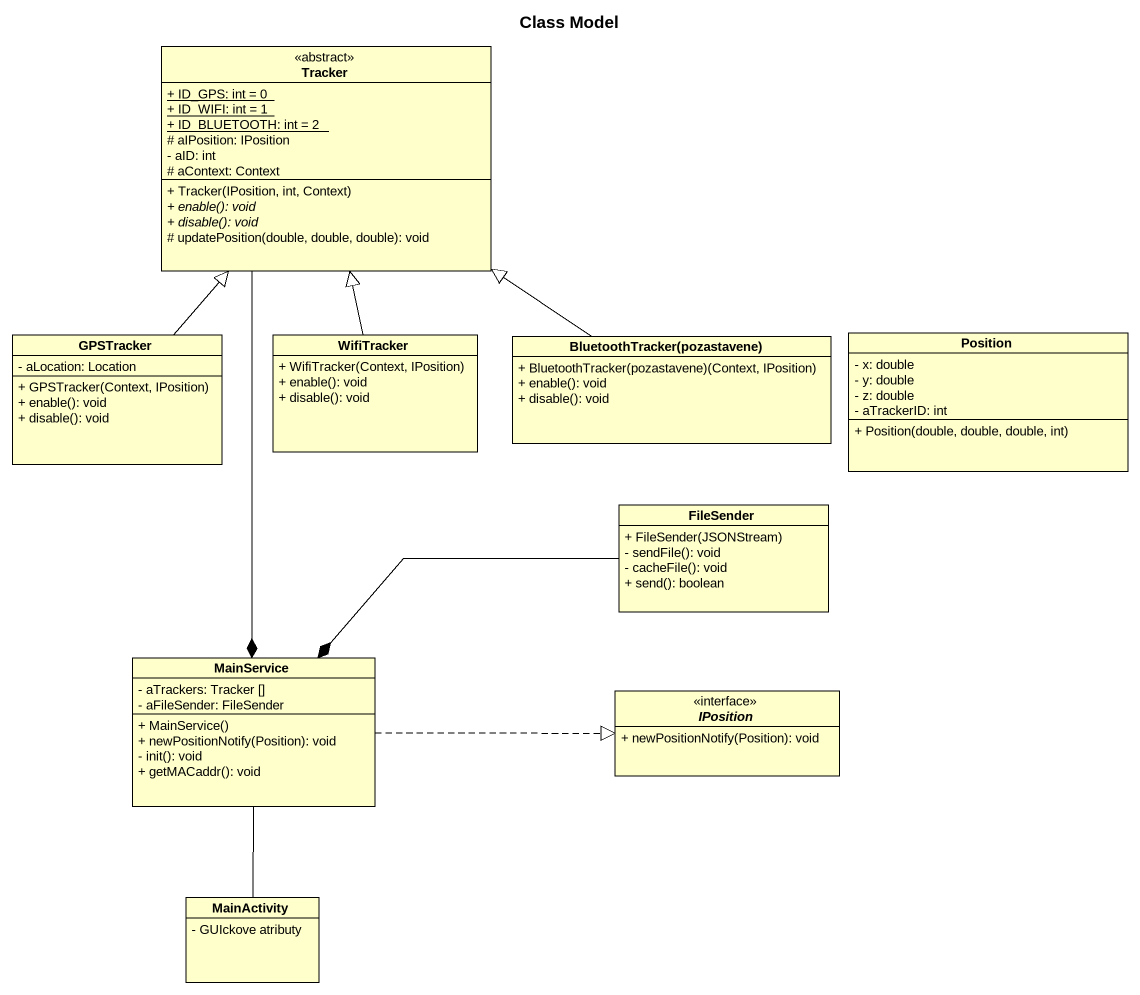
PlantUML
@startuml
title Class Model
hide circle
hide empty members
skinparam classAttributeIconSize 0
class Tracker <<abstract>> {
  {static} + ID_GPS: int = 0
  {static} + ID_WIFI: int = 1
  {static} + ID_BLUETOOTH: int = 2
  # aIPosition: IPosition
  - aID: int
  # aContext: Context
  + Tracker(IPosition, int, Context)
  {abstract} + enable(): void
  {abstract} + disable(): void
  # updatePosition(double, double, double): void
}
class GPSTracker {
  - aLocation: Location
  + GPSTracker(Context, IPosition)
  + enable(): void
  + disable(): void
}
class WifiTracker {
  + WifiTracker(Context, IPosition)
  + enable(): void
  + disable(): void
}
class "BluetoothTracker(pozastavene)" as BluetoothTracker_pozastavene {
  + BluetoothTracker(pozastavene)(Context, IPosition)
  + enable(): void
  + disable(): void
}
class Position {
  - x: double
  - y: double
  - z: double
  - aTrackerID: int
  + Position(double, double, double, int)
}
class FileSender {
  + FileSender(JSONStream)
  - sendFile(): void
  - cacheFile(): void
  + send(): boolean
}
class MainService {
  - aTrackers: Tracker []
  - aFileSender: FileSender
  + MainService()
  + newPositionNotify(Position): void
  - init(): void
  + getMACaddr(): void
}
interface IPosition {
  + newPositionNotify(Position): void
}
class MainActivity {
  - GUIckove atributy
}
Tracker --* MainService
GPSTracker -up-|> Tracker
WifiTracker -up-|> Tracker
BluetoothTracker_pozastavene -up-|> Tracker
FileSender -left-* MainService
MainService .right.|> IPosition
MainService -- MainActivity
@enduml
